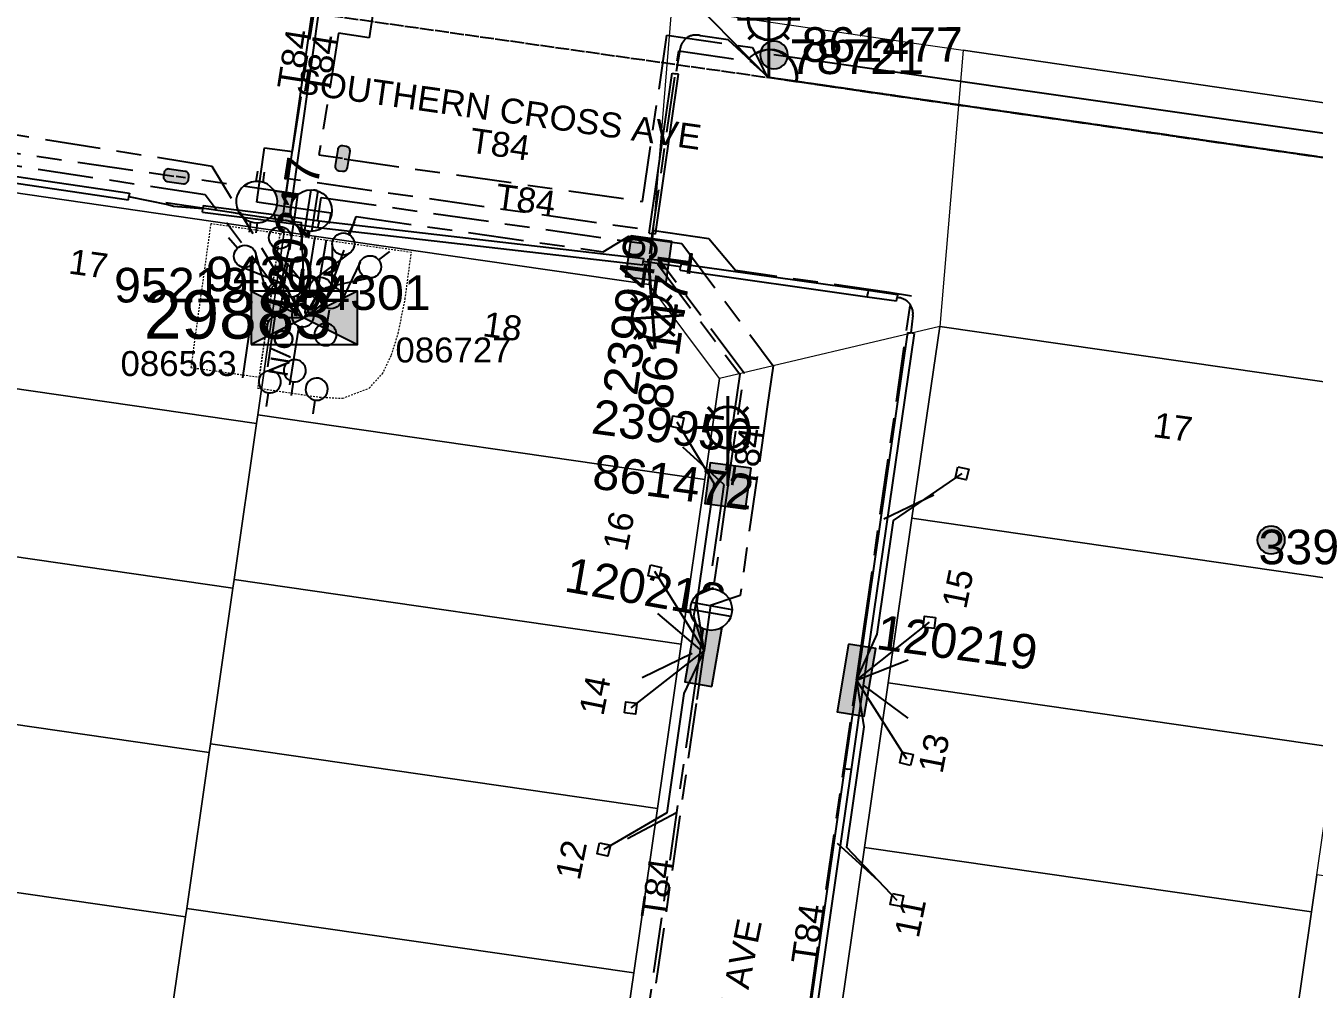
# Model space of a CAD drawing. Header units: metres. Extents: x 300545 to 301772, y 6244522 to 6246099.
# Drawn here: x 300727.7 to 300820.8, y 6244886.4 to 6244956 of the extents above; entities that cross this region are included whole.
import ezdxf
from ezdxf.enums import TextEntityAlignment as Align

# ---------------------------------------------------------------- set-up
doc = ezdxf.new("R2010")
doc.units = ezdxf.units.M
for name, pattern in [('Cable Exist OH', [1, 1, 0]), ('Cable Exist UG', [8.2, 4, -1.2, 1.8, -1.2]), ('HIDDEN', [0.375, 0.25, -0.125]), ('HIDDEN2', [0.1875, 0.125, -0.0625])]:
    doc.linetypes.add(name, pattern=pattern)
doc.layers.get('0').update_dxf_attribs({"color": 6})
for name, color, linetype, lineweight in [('Cadastre Land Parcels_SP_EXT', 9, 'Continuous', 5), ('Cadastre Other Property_SP_EXT', 9, 'HIDDEN', 5), ('Cadastre Roads_SP_EXT', 9, 'Continuous', 5)]:
    doc.layers.add(name, color=color, linetype=linetype, lineweight=lineweight)
for name, color, linetype in [('Duct_SP_EXT', 7, 'Continuous'), ('Equip_HV_EXT', 7, 'Continuous'), ('Equip_LV_EXT', 7, 'Continuous'), ('Equip_SP_SL_EXT', 7, 'Continuous'), ('Mains_HV_EXT', 7, 'Continuous'), ('Mains_LV_EXT', 7, 'Continuous'), ('Mains_LV_SL_EXT', 7, 'Continuous'), ('Mains_SL_EXT', 7, 'Continuous'), ('OH_Details_SP_MISC', 7, 'Continuous'), ('Services_SP_EXT', 7, 'Continuous'), ('Sub_SP_EXT', 7, 'Continuous'), ('SupportsOH_SP_TR_HV_LV_SL_EXT', 7, 'Continuous'), ('SupportsUG_SP_LV_EXT', 7, 'Continuous'), ('SupportsUG_SP_LV_SL_EXT', 7, 'Continuous'), ('Trench_SP_EXT', 7, 'Continuous')]:
    doc.layers.add(name, color=color, linetype=linetype)
doc.styles.add('COLUMN_LABEL', font='arial.ttf')
doc.styles.add('iecARIAL', font='arial.ttf', dxfattribs={"height": 2})
doc.styles.add('POLE_LABEL', font='arial.ttf')
doc.styles.get("Standard").update_dxf_attribs({"font": 'arial.ttf'})
doc.styles.add('SWITCH_LABEL', font='arial.ttf', dxfattribs={"height": 2.5})
doc.linetypes.add('Cable E UG', pattern='A,6,-0.5,["E",Standard,S=1.7,R=0,X=0.5,Y=-1],-2.9', length=9.4)

# ---------------------------------------------------------------- blocks, each defined once
blk = doc.blocks.new('SUB_PADMOUNT_EXT')
for points in [[(0, 0), (-3.84, 1.92), (-3.84, -1.92)], [(0, 0), (3.84, 1.92), (3.84, -1.92)]]:
    blk.add_hatch(color=256).paths.add_polyline_path(points)
for p, q in [((3.84, 1.92), (-3.84, -1.92)), ((-3.84, 1.92), (3.84, -1.92))]:
    blk.add_line(p, q)
blk.add_lwpolyline([(-3.84, -1.92), (3.84, -1.92), (3.84, 1.92), (-3.84, 1.92)], close=True)
for tag, height, flags, p in [('ASSET_NUM', 3.5, 8, (2, 2)), ('STREET_CODE', 0.2, 9, (1.5, 0)), ('OPERATING_VOLTAGE', 0.2, 9, (1.5, -0.6)), ('ORIENTATION', 0.2, 9, (1.5, -0.8)), ('OWNED_BY', 0.2, 9, (1.5, -1)), ('CONSTRUCTED_VOLTAGE', 0.2, 9, (1.5, -0.2)), ('NO_PHASES', 0.2, 9, (1.5, -0.4)), ('OPERATED_BY', 0.2, 9, (1.5, -1.2)), ('SECONDARY_VOLTAGE', 0.2, 9, (1.5, -1.6)), ('STATE', 0.2, 9, (1.5, -1.8)), ('MAINTAINED_BY', 0.2, 9, (1.5, -1.4)), ('SUBSTATION_TYPE', 0.2, 9, (1.5, -2.2)), ('USAGE', 0.2, 9, (1.5, -2.4)), ('PARENT', 0.2, 9, (1.5, -2)), ('LEGEND', 0.2, 9, (1.5, -2.6)), ('LOCATION', 0.2, 9, (1.5, -2.8)), ('Z', 0.2, 1, (1.5, -3.6)), ('STREETNAME', 0.2, 9, (1.5, -3)), ('SUBURB', 0.2, 9, (1.5, -3.2)), ('NOTES', 0.2, 9, (1.5, -3.4))]:
    blk.add_attdef(tag, text='', height=height, dxfattribs=dict(flags=flags)).set_placement(p, align=Align.MIDDLE_LEFT)
blk = doc.blocks.new('COLUMN_EXT')
blk.add_hatch(color=256).paths.add_polyline_path([(-1.485, 1.485), (-1.485, -1.485), (1.485, -1.485), (1.485, 1.485)])
blk.add_lwpolyline([(-1.485, -1.485), (1.485, -1.485), (1.485, 1.485), (-1.485, 1.485)], close=True)
for tag, height, style, flags, p in [('ASSET_NUM', 2.5, 'COLUMN_LABEL', 8, (2, 2)), ('STRUCTURE_PLANT_NUMBER', 0.2, 'POLE_LABEL', 9, (1.813, 0.031)), ('STREET_CODE', 0.2, 'COLUMN_LABEL', 9, (1.813, -0.2))]:
    blk.add_attdef(tag, text='', height=height, dxfattribs=dict(style=style, flags=flags)).set_placement(p, align=Align.MIDDLE_LEFT)
at = {"flags": 9}
for tag, p in [('OWNED_BY', (1.813, -0.6)), ('STATE', (1.813, -0.8)), ('COLUMN_TYPE', (1.813, -0.4)), ('USAGE', (1.813, -1)), ('STREETNAME', (1.813, -1.6)), ('SUBURB', (1.813, -1.8)), ('LEGEND', (1.813, -1.2)), ('LOCATION', (1.813, -1.4)), ('NOTES', (1.813, -2))]:
    blk.add_attdef(tag, text='', height=0.2, dxfattribs=at).set_placement(p, align=Align.MIDDLE_LEFT)
at = {"flags": 1}
blk.add_attdef('Z', (1.813, -2.351), '', height=0.2, dxfattribs=at)
blk = doc.blocks.new('PILLAR_EXT')
blk.add_hatch(color=256).paths.add_polyline_path([(-2.475, 0.99), (-2.475, -0.99), (2.475, -0.99), (2.475, 0.99)])
blk.add_lwpolyline([(-2.475, -0.99), (2.475, -0.99), (2.475, 0.99), (-2.475, 0.99)], close=True)
at = {"style": 'iecARIAL', "flags": 8}
blk.add_attdef('ASSET_NUM', (1.5, 3.5), '', height=2.5, dxfattribs=at)
for tag, p, flags in [('OWNED_BY', (0, -0.2), 9), ('STATE', (0, -0.4), 9), ('SUPPORT_TYPE', (0, -0.6), 9), ('USAGE', (0, -0.8), 9), ('LEGEND', (0, -1), 9), ('STREETNAME', (0, -1.8), 9), ('SUBURB', (0, -2), 1), ('LOCATION', (0, -1.2), 9), ('NOTES', (0, -1.4), 9), ('PARENT', (0, -1.6), 9)]:
    blk.add_attdef(tag, p, '', height=0.2, dxfattribs=dict(flags=flags))
blk = doc.blocks.new('SL_LANTERN_EXT')
at = {"lineweight": 40}
for p, q in [((-1.459, 5.676), (-1.061, 5.278)), ((0, 1.968), (0, 6.468)), ((1.458, 5.676), (1.06, 5.278)), ((-2.25, 4.218), (2.25, 4.218)), ((-1.459, 2.759), (-1.061, 3.157)), ((1.458, 2.759), (1.06, 3.157)), ((0, 0), (0, 2.721))]:
    blk.add_line(p, q, dxfattribs=at)
blk.add_circle((0, 4.218), 1.5, dxfattribs=at)
at = {"style": 'iecARIAL', "flags": 8}
blk.add_attdef('ASSET_NUM', (1.5, 1.5), '', height=2.5, dxfattribs=at)
for tag, p, height, flags in [('CONSTRUCTED_VOLTAGE', (0.981, -0.653), 0.2, 9), ('CONTROL_TYPE', (0.981, -0.853), 0.2, 9), ('LANTERN_PURPOSE', (0.981, -1.053), 0.2, 9), ('LNUMBER', (2.181, -3.253), 2.5, 8), ('OPERATING_VOLTAGE', (0.981, -1.653), 0.2, 9), ('ORIENTATION', (0.981, -1.853), 0.2, 9), ('OWNED_BY', (0.981, -2.053), 0.2, 9), ('LANTERN_TYPE', (0.981, -1.253), 0.2, 9), ('NO_PHASES', (0.981, -1.453), 0.2, 9), ('STATE', (0.981, -2.253), 0.2, 9), ('CEXIST', (0.981, -2.653), 0.2, 9), ('CNEW', (0.981, -2.853), 0.2, 9), ('USAGE', (0.981, -2.453), 0.2, 9), ('CNUMBER', (0.981, -3.053), 0.2, 9), ('CREMOVE', (0.981, -3.253), 0.2, 9), ('CREPLACE', (0.981, -3.453), 0.2, 9), ('LKINGHEIGHT', (0.981, -3.653), 0.2, 9), ('LBRACKET', (0.981, -3.853), 0.2, 9), ('LBRACKETVOCAB', (0.981, -4.053), 0.2, 9), ('LCATEGORY', (0.981, -4.253), 0.2, 9), ('LCHARGE1', (0.981, -4.453), 0.2, 9), ('LCHARGE1PERCENT', (0.981, -4.653), 0.2, 9), ('LCHARGE2', (0.981, -4.853), 0.2, 9), ('LCHARGE2PERCENT', (0.981, -5.053), 0.2, 9), ('LCHARGE3', (0.981, -5.253), 0.2, 9), ('LCHARGE3PERCENT', (0.981, -5.453), 0.2, 9), ('LEXIST', (0.981, -5.653), 0.2, 9), ('LLAMP', (0.981, -5.853), 0.2, 9), ('LLAMPVOCAB', (0.981, -6.053), 0.2, 9), ('LMAST', (0.981, -6.253), 0.2, 9), ('LMASTVOCAB', (0.981, -6.453), 0.2, 9), ('LNEW', (0.981, -6.653), 0.2, 9), ('LANTNUMBER', (0.981, -6.853), 0.2, 9), ('LOUTREACH', (0.981, -7.253), 0.2, 9), ('LOUTREACHVOCAB', (0.981, -7.453), 0.2, 9), ('LRATECODE', (0.981, -7.653), 0.2, 9), ('LREMOVE', (0.981, -7.853), 0.2, 9), ('LREPLACE', (0.981, -8.053), 0.2, 9), ('LTYPE', (0.981, -8.253), 0.2, 9), ('LTYPEVOCAB', (0.981, -8.453), 0.2, 9), ('STREETNAME', (0.981, -9.253), 0.2, 9), ('SUBURB', (0.981, -9.453), 0.2, 1), ('LEGEND', (0.981, -8.653), 0.2, 9), ('LOCATION', (0.981, -8.853), 0.2, 9), ('NOTES', (0.981, -9.053), 0.2, 9)]:
    blk.add_attdef(tag, p, '', height=height, dxfattribs=dict(flags=flags))
blk = doc.blocks.new('CCP_EXT')
at = {"flags": 9}
for tag, p in [('STATE', (0, -1.8)), ('USAGE', (0, -1.2)), ('LEGEND', (0, -1.4)), ('LIFE_SUPPORT', (0, -1.6)), ('NOTES', (0, -2))]:
    blk.add_attdef(tag, text='', height=0.2, dxfattribs=at).set_placement(p, align=Align.MIDDLE_LEFT)
blk.add_wipeout([(0, 0.566), (0.566, 0), (0, -0.566), (-0.566, 0)])
blk.add_lwpolyline([(-0.566, 0), (0, 0.566), (0.566, 0), (0, -0.566), (-0.566, 0)])
at = {"flags": 1}
blk.add_attdef('Z', (0, 0), '', height=0.2, dxfattribs=at)
at = {"flags": 9}
for tag, p in [('CCP_TYPE', (0, 0)), ('OPERATING_VOLTAGE', (0, -0.6)), ('ORIENTATION', (0, -0.8)), ('OWNED_BY', (0, -1)), ('CONSTRUCTED_VOLTAGE', (0, -0.2)), ('NO_PHASES', (0, -0.4))]:
    blk.add_attdef(tag, text='', height=0.2, dxfattribs=at).set_placement(p, align=Align.MIDDLE_LEFT)
blk = doc.blocks.new('POLE_EXT')
blk.add_hatch(color=256).paths.add_polyline_path([(-1, 0, 1), (1, 0, 1)])
blk.add_lwpolyline([(-1, 0, 1), (1, 0, 1)], format="xyb", close=True)
for tag, height, flags, p in [('pNumber', 2.5, 8, (-17.84, 2.067)), ('OWNED_BY', 0.2, 9, (1.355, -0.4)), ('SPECIAL_USE', 0.2, 9, (1.355, -0.8)), ('STATE', 0.2, 9, (1.355, -1)), ('PARENT', 0.2, 9, (1.355, -0.6)), ('cLV', 0.2, 9, (1.355, -1.4)), ('hDepth', 0.2, 9, (1.355, -1.6)), ('hDia', 0.2, 9, (1.355, -1.8)), ('USAGE', 0.2, 9, (1.355, -1.2)), ('cHV', 0.2, 9, (1.355, -2)), ('LBRACKET', 0.2, 9, (1.355, -2.2)), ('LExisting', 0.2, 9, (1.355, -2.4)), ('LANTNUMBER', 0.2, 9, (1.355, -2.6)), ('LOther', 0.2, 9, (1.355, -2.8)), ('cLinedev', 0.2, 9, (1.355, -3.4)), ('pExisting', 0.2, 9, (1.355, -3.8)), ('LRemove', 0.2, 9, (1.355, -3)), ('LEGEND', 0.2, 9, (1.355, -3.2)), ('LOCATION', 0.2, 9, (1.355, -3.6)), ('pFooting', 0.2, 9, (1.355, -4.4)), ('pNew', 0.2, 9, (1.355, -4.6)), ('PFNUMBER', 0.2, 9, (1.355, -4)), ('NEWPFNUMBER', 0.2, 9, (1.355, -4.2)), ('pRelocate', 0.2, 9, (1.355, -5)), ('pRemove', 0.2, 9, (1.355, -5.2)), ('pReplace', 0.2, 9, (1.355, -5.4)), ('pStay', 0.2, 9, (1.355, -5.6)), ('cspan', 0.2, 9, (1.355, -6)), ('STREETNAME', 0.2, 9, (1.355, -6.2)), ('SUBURB', 0.2, 9, (1.355, -6.4)), ('pType', 0.2, 9, (1.355, -5.8)), ('NOTES', 0.2, 9, (1.355, -6.6)), ('OPERATED_BY', 0.2, 9, (1.355, -7.014)), ('MAINTAINED_BY', 0.2, 9, (1.355, -6.814))]:
    blk.add_attdef(tag, text='', height=height, dxfattribs=dict(flags=flags)).set_placement(p, align=Align.MIDDLE_LEFT)
at = {"style": 'POLE_LABEL'}
for tag, height, flags, p in [('ASSET_NUM', 2.5, 8, (2, 2)), ('STRUCTURE_PLANT_NUMBER', 0.2, 9, (1.355, 0.028)), ('STREET_CODE', 0.2, 9, (1.355, -0.2))]:
    blk.add_attdef(tag, text='', height=height, dxfattribs=dict(at, flags=flags)).set_placement(p, align=Align.MIDDLE_LEFT)
at = {"flags": 1}
blk.add_attdef('Z', (1.355, -7.328), '', height=0.2, dxfattribs=at)
blk = doc.blocks.new('LV_STJ_EXT')
h = blk.add_hatch(color=256)
edge = h.paths.add_edge_path()
edge.add_ellipse((-0.586, 0.131), major_axis=(0.226, 0.226), ratio=1, start_angle=44.99996, end_angle=135)
edge.add_line((-0.906, 0.131), (-0.906, -0.131))
edge.add_ellipse((-0.586, -0.131), major_axis=(0.226, 0.226), ratio=1, start_angle=134.99996, end_angle=225)
edge.add_line((-0.586, -0.451), (0.586, -0.451))
edge.add_ellipse((0.586, -0.131), major_axis=(-0.226, 0.226), ratio=1, start_angle=134.99996, end_angle=225)
edge.add_line((0.906, -0.131), (0.906, 0.131))
edge.add_ellipse((0.586, 0.131), major_axis=(-0.226, 0.226), ratio=1, start_angle=224.99996, end_angle=315)
edge.add_line((0.586, 0.451), (-0.586, 0.451))
blk.add_lwpolyline([(-0.906, 0.131), (-0.906, -0.131, 0.414214), (-0.586, -0.451), (0.586, -0.451, 0.414214), (0.906, -0.131), (0.906, 0.131, 0.414214), (0.586, 0.451), (-0.586, 0.451, 0.414214)], format="xyb", close=True)
at = {"flags": 1}
blk.add_attdef('Z', (0, 0), '', height=0.2, dxfattribs=at)
at = {"flags": 9}
for tag, p in [('ORIENTATION', (0, 0)), ('USAGE', (0, -0.2)), ('LEGEND', (0, -0.4)), ('NOTES', (0, -0.6))]:
    blk.add_attdef(tag, text='', height=0.2, dxfattribs=at).set_placement(p, align=Align.MIDDLE_LEFT)
blk = doc.blocks.new('HV_STJ_EXT')
h = blk.add_hatch(color=256)
edge = h.paths.add_edge_path()
edge.add_ellipse((-0.586, 0.131), major_axis=(0.226, 0.226), ratio=1, start_angle=44.99996, end_angle=135)
edge.add_line((-0.906, 0.131), (-0.906, -0.131))
edge.add_ellipse((-0.586, -0.131), major_axis=(0.226, 0.226), ratio=1, start_angle=134.99996, end_angle=225)
edge.add_line((-0.586, -0.451), (0.586, -0.451))
edge.add_ellipse((0.586, -0.131), major_axis=(-0.226, 0.226), ratio=1, start_angle=134.99996, end_angle=225)
edge.add_line((0.906, -0.131), (0.906, 0.131))
edge.add_ellipse((0.586, 0.131), major_axis=(-0.226, 0.226), ratio=1, start_angle=224.99996, end_angle=315)
edge.add_line((0.586, 0.451), (-0.586, 0.451))
blk.add_lwpolyline([(-0.906, 0.131), (-0.906, -0.131, 0.414214), (-0.586, -0.451), (0.586, -0.451, 0.414214), (0.906, -0.131), (0.906, 0.131, 0.414214), (0.586, 0.451), (-0.586, 0.451, 0.414214)], format="xyb", close=True)
for tag, flags, p in [('ORIENTATION', 9, (1.5, 0)), ('Z', 1, (1.5, -0.8)), ('USAGE', 9, (1.5, -0.2)), ('LEGEND', 9, (1.5, -0.4)), ('NOTES', 9, (1.5, -0.6))]:
    blk.add_attdef(tag, text='', height=0.2, dxfattribs=dict(flags=flags)).set_placement(p, align=Align.MIDDLE_LEFT)
blk = doc.blocks.new('LV_UG_LINKS_CLOSED_EXT')
blk.add_wipeout([(-1.056, 1.057), (-1.18, 0.916), (-1.286, 0.761), (-1.371, 0.594), (-1.435, 0.417), (-1.476, 0.234), (-1.493, 0.047), (-1.487, -0.14), (-1.458, -0.326), (-1.406, -0.506), (-1.331, -0.678), (-1.236, -0.839), (-1.121, -0.988), (-0.988, -1.12), (-0.84, -1.235), (-0.679, -1.331), (-0.506, -1.406), (-0.326, -1.458), (-0.141, -1.487), (0.047, -1.493), (0.233, -1.476), (0.416, -1.435), (0.593, -1.371), (0.76, -1.286), (0.915, -1.181), (1.056, -1.057), (1.18, -0.916), (1.286, -0.761), (1.371, -0.594), (1.435, -0.417), (1.476, -0.234), (1.493, -0.047), (1.487, 0.14), (1.458, 0.326), (1.406, 0.506), (1.331, 0.678), (1.236, 0.839), (1.121, 0.988), (0.988, 1.12), (0.84, 1.235), (0.679, 1.331), (0.506, 1.406), (0.326, 1.458), (0.141, 1.487), (-0.047, 1.493), (-0.233, 1.476), (-0.416, 1.435), (-0.593, 1.371), (-0.76, 1.286), (-0.915, 1.181)])
for p, q in [((-0.25, -1.479), (-0.25, 1.479)), ((0.25, -1.479), (0.25, 1.479))]:
    blk.add_line(p, q)
blk.add_circle((0, 0), 1.5)
at = {"flags": 9}
for tag, p in [('ACTUAL_STATUS', (0, 0)), ('OPERATING_VOLTAGE', (0, -0.6)), ('ORIENTATION', (0, -0.8)), ('STATE', (0, -1)), ('CONSTRUCTED_VOLTAGE', (0, -0.2)), ('NO_PHASES', (0, -0.4)), ('SWITCH_TYPE', (0, -1.2)), ('USAGE', (0, -1.4)), ('NOTES', (0, -1.6))]:
    blk.add_attdef(tag, text='', height=0.2, dxfattribs=at).set_placement(p, align=Align.MIDDLE_LEFT)
at = {"flags": 1}
blk.add_attdef('Z', (0, 0), '', height=0.2, dxfattribs=at)
blk = doc.blocks.new('LV_UG_LINKS_OPEN_EXT')
blk.add_wipeout([(-0.249, 1.473), (-0.432, 1.43), (-0.608, 1.365), (-0.774, 1.278), (-0.928, 1.171), (-1.067, 1.045), (-1.19, 0.903), (-1.294, 0.747), (-1.377, 0.579), (-1.439, 0.402), (-1.478, 0.218), (-1.494, 0.031), (-1.486, -0.156), (-1.455, -0.341), (-1.4, -0.521), (-1.324, -0.692), (-1.227, -0.853), (-1.11, -1), (-0.976, -1.131), (-0.827, -1.244), (-0.664, -1.338), (-0.491, -1.411), (-0.311, -1.461), (-0.125, -1.489), (0.062, -1.493), (0.249, -1.473), (0.432, -1.43), (0.608, -1.365), (0.774, -1.278), (0.928, -1.171), (1.067, -1.045), (1.19, -0.903), (1.294, -0.747), (1.377, -0.579), (1.439, -0.402), (1.478, -0.218), (1.494, -0.031), (1.486, 0.156), (1.455, 0.341), (1.4, 0.521), (1.324, 0.692), (1.227, 0.853), (1.11, 1), (0.976, 1.131), (0.827, 1.244), (0.664, 1.338), (0.491, 1.411), (0.311, 1.461), (0.125, 1.489), (-0.062, 1.493)])
for p, q in [((-0.249, 1.473), (-0.249, 2.22)), ((0.249, 1.473), (0.249, 2.22)), ((-0.249, -1.473), (-0.249, -2.22)), ((0.249, -1.473), (0.249, -2.22))]:
    blk.add_line(p, q)
blk.add_lwpolyline([(0, -1.494, 1), (0, 1.494, 1)], format="xyb", close=True)
at = {"flags": 9}
for tag, p in [('ACTUAL_STATUS', (0, 0)), ('OPERATING_VOLTAGE', (0, -0.6)), ('ORIENTATION', (0, -0.8)), ('STATE', (0, -1)), ('CONSTRUCTED_VOLTAGE', (0, -0.2)), ('NO_PHASES', (0, -0.4)), ('SWITCH_TYPE', (0, -1.2)), ('USAGE', (0, -1.4)), ('NOTES', (0, -1.6))]:
    blk.add_attdef(tag, text='', height=0.2, dxfattribs=at).set_placement(p, align=Align.MIDDLE_LEFT)
at = {"flags": 1}
blk.add_attdef('Z', (0, 0), '', height=0.2, dxfattribs=at)
blk = doc.blocks.new('LV_UG_DFUSE_CLOSED_EXT')
for points in [[(1, 0), (0, 0)], [(5.04, 0.726), (2.156, -0.717)], [(5.049, -0.707), (2.156, 0.717)], [(6.2, 0.013), (7.2, 0.013)]]:
    blk.add_lwpolyline(points)
for centre in [(1.8, 0), (5.4, 0.011)]:
    blk.add_circle(centre, 0.8)
at = {"flags": 9}
for tag, p in [('ACTUAL_STATUS', (0, 0)), ('OPERATING_VOLTAGE', (0, -0.6)), ('ORIENTATION', (0, -0.8)), ('STATE', (0, -1)), ('CONSTRUCTED_VOLTAGE', (0, -0.2)), ('NO_PHASES', (0, -0.4)), ('SWITCH_TYPE', (0, -1.2)), ('USAGE', (0, -1.4)), ('NOTES', (0, -1.6))]:
    blk.add_attdef(tag, text='', height=0.2, dxfattribs=at).set_placement(p, align=Align.MIDDLE_LEFT)
at = {"flags": 1}
blk.add_attdef('Z', (0, 0), '', height=0.2, dxfattribs=at)
blk = doc.blocks.new('SWG_HOLEC_SU_EXT')
blk.add_line((1.8, -2), (5.8, -2))
for points in [[(1, 0), (0, 0)], [(6.6, 0), (7.6, 0)]]:
    blk.add_lwpolyline(points)
for points in [[(1.8, -0.8, 1), (1.8, 0.8, 1)], [(5.8, -0.8, 1), (5.8, 0.8, 1)]]:
    blk.add_lwpolyline(points, format="xyb", close=True)
at = {"style": 'SWITCH_LABEL', "flags": 8}
blk.add_attdef('ASSET_NUM', text='', height=2.5, rotation=179.95437, dxfattribs=at).set_placement((-2.4, 0), align=Align.MIDDLE_LEFT)
at = {"flags": 1}
blk.add_attdef('Z', (0, 0), '', height=0.2, dxfattribs=at)
at = {"flags": 9}
for tag, p in [('ACTUAL_STATUS', (0, -0.4)), ('OPERATING_VOLTAGE', (0, -1)), ('CONSTRUCTED_VOLTAGE', (0, -0.6)), ('NO_PHASES', (0, -0.8)), ('ORIENTATION', (0, -1.2)), ('OWNED_BY', (0, -1.4)), ('STATE', (0, -1.8)), ('PARENT', (0, -1.6)), ('SWITCH_TYPE', (0, -2)), ('STREETNAME', (0, -2.6)), ('SUBURB', (0, -2.8)), ('USAGE', (0, -2.2)), ('LOCATION', (0, -2.4)), ('NOTES', (0, -3))]:
    blk.add_attdef(tag, text='', height=0.2, dxfattribs=at).set_placement(p, align=Align.MIDDLE_LEFT)
at = {"style": 'SWITCH_LABEL', "flags": 9}
blk.add_attdef('STREET_CODE', text='', height=0.2, dxfattribs=at).set_placement((0, -0.2), align=Align.MIDDLE_LEFT)
blk = doc.blocks.new('SWG_HOLEC_SU_NO_EXT')
blk.add_line((1.8, -2), (5.8, -2))
for points in [[(1, 0), (0, 0)], [(6.6, 0), (7.6, 0)]]:
    blk.add_lwpolyline(points)
for points in [[(1.8, -0.8, 1), (1.8, 0.8, 1)], [(5.8, -0.8, 1), (5.8, 0.8, 1)]]:
    blk.add_lwpolyline(points, format="xyb", close=True)
at = {"insert": (5.311, -3.639), "char_height": 1.4, "width": 3.88632, "attachment_point": 1, "rotation": 180}
blk.add_mtext('{\\fArial|b0|i0|c0|p34;N/O}', dxfattribs=at)
at = {"style": 'SWITCH_LABEL', "flags": 8}
blk.add_attdef('ASSET_NUM', text='', height=2.5, rotation=179.95437, dxfattribs=at).set_placement((-2.4, 0), align=Align.MIDDLE_LEFT)
at = {"flags": 1}
blk.add_attdef('Z', (0, 0), '', height=0.2, dxfattribs=at)
at = {"flags": 9}
for tag, p in [('ACTUAL_STATUS', (0, -0.4)), ('OPERATING_VOLTAGE', (0, -1)), ('CONSTRUCTED_VOLTAGE', (0, -0.6)), ('NO_PHASES', (0, -0.8)), ('ORIENTATION', (0, -1.2)), ('OWNED_BY', (0, -1.4)), ('STATE', (0, -1.8)), ('PARENT', (0, -1.6)), ('SWITCH_TYPE', (0, -2)), ('STREETNAME', (0, -2.6)), ('SUBURB', (0, -2.8)), ('USAGE', (0, -2.2)), ('LOCATION', (0, -2.4)), ('NOTES', (0, -3))]:
    blk.add_attdef(tag, text='', height=0.2, dxfattribs=at).set_placement(p, align=Align.MIDDLE_LEFT)
at = {"style": 'SWITCH_LABEL', "flags": 9}
blk.add_attdef('STREET_CODE', text='', height=0.2, dxfattribs=at).set_placement((0, -0.2), align=Align.MIDDLE_LEFT)

msp = doc.modelspace()

# ---------------------------------------------------------------- linework, layer by layer
at = {"layer": 'Cadastre Land Parcels_SP_EXT', "linetype": 'Continuous'}
for points in [[(300849.187, 6245091.243), (300798.808, 6245098.575), (300796.255, 6245101.972), (300769.855, 6245105.814), (300749.22, 6244960.981), (300774.419, 6244957.311), (300784.712, 6244955.813), (300792.27, 6244954.711), (300795.477, 6244954.245), (300828.67, 6244949.41), (300849.187, 6245091.243)], [(300744.5, 6244927.906), (300746.411, 6244941.141), (300720.049, 6244944.949), (300713.253, 6244939.87), (300712.107, 6244931.95), (300744.41, 6244927.286), (300744.5, 6244927.906)], [(300777.856, 6244930.537), (300772.775, 6244937.333), (300746.411, 6244941.141), (300744.5, 6244927.906), (300776.803, 6244923.242), (300777.856, 6244930.537)], [(300826.071, 6244929.63), (300826.057, 6244929.645), (300793.77, 6244934.301), (300791.767, 6244920.442), (300824.07, 6244915.775), (300826.071, 6244929.63)], [(300742.785, 6244916.029), (300744.41, 6244927.286), (300712.107, 6244931.95), (300710.392, 6244920.072), (300742.695, 6244915.408), (300742.785, 6244916.029)], [(300776.803, 6244923.242), (300744.5, 6244927.906), (300744.41, 6244927.286), (300742.785, 6244916.029), (300775.088, 6244911.365), (300776.803, 6244923.242)], [(300875.596, 6244916.409), (300882.392, 6244921.491), (300848.294, 6244926.419), (300856.133, 6244917.565), (300853.661, 6244900.203), (300843.114, 6244891.566), (300821.028, 6244894.709), (300820.64, 6244892.021), (300818.925, 6244880.143), (300817.21, 6244868.265), (300815.495, 6244856.386), (300813.78, 6244844.509), (300812.065, 6244832.631), (300807.726, 6244802.57), (300806.296, 6244792.667), (300838.465, 6244788.018), (300841.852, 6244783.486), (300856.159, 6244781.837), (300875.596, 6244916.409)], [(300824.07, 6244915.775), (300791.767, 6244920.442), (300790.052, 6244908.563), (300822.355, 6244903.898), (300824.07, 6244915.775)], [(300741.07, 6244904.152), (300742.695, 6244915.408), (300710.392, 6244920.072), (300708.677, 6244908.194), (300740.98, 6244903.531), (300741.07, 6244904.152)], [(300775.088, 6244911.365), (300742.785, 6244916.029), (300742.695, 6244915.408), (300741.07, 6244904.152), (300773.373, 6244899.488), (300775.088, 6244911.365)], [(300821.028, 6244894.709), (300822.355, 6244903.898), (300790.052, 6244908.563), (300788.337, 6244896.684), (300820.64, 6244892.021), (300821.028, 6244894.709)], [(300739.356, 6244892.274), (300740.98, 6244903.531), (300708.677, 6244908.194), (300706.963, 6244896.316), (300739.266, 6244891.654), (300739.356, 6244892.274)], [(300773.373, 6244899.488), (300741.07, 6244904.152), (300740.98, 6244903.531), (300739.356, 6244892.274), (300771.659, 6244887.611), (300773.373, 6244899.488)], [(300737.641, 6244880.397), (300739.266, 6244891.654), (300706.963, 6244896.316), (300705.249, 6244884.438), (300737.551, 6244879.776), (300737.641, 6244880.397)], [(300820.64, 6244892.021), (300788.337, 6244896.684), (300786.622, 6244884.807), (300818.925, 6244880.143), (300820.64, 6244892.021)], [(300771.659, 6244887.611), (300739.356, 6244892.274), (300739.266, 6244891.654), (300737.641, 6244880.397), (300769.945, 6244875.735), (300771.659, 6244887.611)]]:
    msp.add_lwpolyline(points, close=True, dxfattribs=at)
at = {"layer": 'Cadastre Other Property_SP_EXT', "linetype": 'HIDDEN2'}
for points in [[(300741.094, 6244941.714), (300739.654, 6244931.335), (300744.598, 6244930.636), (300746.1, 6244940.991), (300741.094, 6244941.714)], [(300744.485, 6244929.849), (300748.973, 6244929.19), (300750.618, 6244929.108), (300752.55, 6244929.848), (300753.495, 6244930.875), (300754.153, 6244932.232), (300754.646, 6244933.794), (300755.139, 6244936.26), (300755.593, 6244939.641), (300746.094, 6244940.991), (300744.485, 6244929.849)]]:
    msp.add_lwpolyline(points, close=True, dxfattribs=at)
at = {"layer": 'Cadastre Roads_SP_EXT', "linetype": 'Continuous'}
msp.add_lwpolyline([(300774.419, 6244957.311), (300749.22, 6244960.981), (300727.446, 6244964.129), (300721.565, 6244964.979), (300720.252, 6244965.169), (300720.049, 6244944.949), (300746.411, 6244941.141), (300772.775, 6244937.333), (300774.419, 6244957.311)], close=True, dxfattribs=at)
at = {"layer": 'Duct_SP_EXT'}
for p, q in [((300772.769, 6244941.032), (300774.432, 6244952.576)), ((300773.244, 6244940.963), (300774.907, 6244952.507)), ((300774.432, 6244952.576), (300774.669, 6244952.541)), ((300774.907, 6244952.507), (300774.669, 6244952.541)), ((300719.075, 6244945.813), (300735.151, 6244943.446)), ((300719.145, 6244946.288), (300735.22, 6244943.921)), ((300735.22, 6244943.921), (300735.186, 6244943.683)), ((300735.151, 6244943.446), (300735.186, 6244943.683)), ((300740.559, 6244943.022), (300740.529, 6244942.784)), ((300740.498, 6244942.546), (300740.529, 6244942.784)), ((300772.769, 6244941.032), (300773.006, 6244940.998)), ((300773.244, 6244940.963), (300773.006, 6244940.998)), ((300772.364, 6244939.216), (300772.336, 6244938.978)), ((300772.309, 6244938.739), (300772.336, 6244938.978)), ((300775.014, 6244938.355), (300775.048, 6244938.592)), ((300775.014, 6244938.355), (300788.533, 6244936.442)), ((300775.081, 6244938.83), (300775.048, 6244938.592)), ((300775.081, 6244938.83), (300788.6, 6244936.917)), ((300788.533, 6244936.442), (300788.567, 6244936.679)), ((300788.533, 6244936.442), (300790.652, 6244936.14)), ((300788.6, 6244936.917), (300788.567, 6244936.679)), ((300788.6, 6244936.917), (300790.72, 6244936.616)), ((300790.652, 6244936.14), (300790.686, 6244936.378)), ((300790.72, 6244936.616), (300790.686, 6244936.378)), ((300791.443, 6244933.867), (300787.847, 6244908.965)), ((300791.443, 6244933.867), (300791.681, 6244933.832)), ((300791.918, 6244933.798), (300791.681, 6244933.832)), ((300787.847, 6244908.965), (300786.894, 6244902.366)), ((300788.322, 6244908.897), (300787.369, 6244902.298)), ((300787.847, 6244908.965), (300788.084, 6244908.931)), ((300787.847, 6244908.965), (300788.084, 6244908.931)), ((300788.322, 6244908.897), (300788.084, 6244908.931)), ((300788.322, 6244908.897), (300788.084, 6244908.931)), ((300786.894, 6244902.366), (300781.006, 6244861.601)), ((300787.369, 6244902.298), (300781.481, 6244861.533)), ((300786.894, 6244902.366), (300786.894, 6244902.366)), ((300786.894, 6244902.366), (300787.131, 6244902.332)), ((300786.894, 6244902.366), (300787.131, 6244902.332)), ((300787.369, 6244902.298), (300787.131, 6244902.332)), ((300787.369, 6244902.298), (300787.131, 6244902.332)), ((300787.369, 6244902.298), (300787.369, 6244902.298))]:
    msp.add_line(p, q, dxfattribs=at)
at = {"layer": 'Mains_HV_EXT', "linetype": 'Cable Exist UG'}
msp.add_lwpolyline([(300544.635, 6245023.908), (300545.469, 6245025.684), (300559.661, 6245023.706), (300559.661, 6245023.706), (300555.423, 6244993.946), (300562.1, 6244985.154), (300562.1, 6244985.154), (300589.23, 6244981.228), (300598.674, 6244979.863), (300598.674, 6244979.863), (300615.593, 6244977.418), (300679.753, 6244968.033), (300679.753, 6244968.033), (300692.87, 6244966.097), (300690.92, 6244952.043), (300738.6, 6244945.134)], dxfattribs=at)
at = {"layer": 'Mains_HV_EXT', "linetype": 'Continuous'}
msp.add_lwpolyline([(300783.401, 6244952.014, 0.746087), (300779.897, 6244953.571)], format="xyb", dxfattribs=at)
at = {"layer": 'Mains_HV_EXT', "linetype": 'Cable Exist OH'}
msp.add_lwpolyline([(300934.219, 6244930.223), (300781.436, 6244952.272)], dxfattribs=at)
at = {"layer": 'Mains_LV_EXT', "linetype": 'Cable Exist OH'}
for points in [[(300690.864, 6244965.085), (300781.418, 6244952.272)], [(300781.471, 6244952.264), (300847.358, 6244942.761)]]:
    msp.add_lwpolyline(points, dxfattribs=at)
at = {"layer": 'Mains_LV_EXT', "linetype": 'Cable Exist UG'}
for points in [[(300748.889, 6244959.054), (300753.028, 6244958.396), (300752.543, 6244955.149), (300750.329, 6244955.465), (300748.916, 6244946.694), (300750.624, 6244946.441)], [(300750.73, 6244946.399), (300772.292, 6244943.331), (300772.292, 6244943.331), (300774.063, 6244955.342), (300780.235, 6244954.443), (300781.309, 6244952.29)], [(300780.885, 6244861.181), (300787.757, 6244908.755)]]:
    msp.add_lwpolyline(points, dxfattribs=at)
at = {"layer": 'Mains_LV_EXT', "linetype": 'Continuous'}
msp.add_lwpolyline([(300783.48, 6244952.014, 0.644323), (300780.494, 6244953.981)], format="xyb", dxfattribs=at)
at = {"layer": 'Mains_SL_EXT', "linetype": 'Cable Exist OH'}
for points in [[(300690.864, 6244965.085), (300781.418, 6244952.272)], [(300847.358, 6244942.761), (300781.418, 6244952.272)]]:
    msp.add_lwpolyline(points, dxfattribs=at)
at = {"layer": 'Services_SP_EXT'}
msp.add_lwpolyline([(300781.409, 6244952.257), (300756.219, 6244977.895)], dxfattribs=at)
at = {"layer": 'Trench_SP_EXT', "linetype": 'Cable Exist UG'}
for points in [[(300781.418, 6244952.272), (300778.478, 6244955.002), (300778.478, 6244955.002), (300776.484, 6244955.293), (300776.484, 6244955.293, 0.448813), (300775.023, 6244954.391), (300775.023, 6244954.391), (300774.728, 6244952.707)], [(300747.6, 6244939.802), (300747.663, 6244940.54), (300747.663, 6244940.54, 0.415909), (300746.477, 6244941.951)], [(300747.67, 6244940.59, -0.393769), (300748.791, 6244941.719)], [(300790.686, 6244936.378, -0.448388), (300791.835, 6244935.093), (300791.835, 6244935.093), (300791.681, 6244933.832)]]:
    msp.add_lwpolyline(points, format="xyb", dxfattribs=at)
for points in [[(300735.142, 6244943.69), (300738.002, 6244943.111), (300738.407, 6244942.974), (300740.494, 6244942.824)], [(300773.006, 6244940.998), (300772.804, 6244939.53)], [(300775.048, 6244938.592), (300772.336, 6244938.978)], [(300778.177, 6244922.886), (300774.952, 6244925.822)], [(300778.177, 6244922.886), (300777.901, 6244920.981), (300777.901, 6244920.981), (300776.457, 6244910.981)], [(300772.275, 6244908.957), (300776.457, 6244910.981), (300773.413, 6244913.574)], [(300791.483, 6244906.012), (300787.757, 6244908.755), (300792.018, 6244910.429)]]:
    msp.add_lwpolyline(points, dxfattribs=at)

# ---------------------------------------------------------------- block references
at = {"layer": 'Equip_HV_EXT', "rotation": 351.647171951978}
msp.add_blockref('HV_STJ_EXT', (300738.6, 6244945.134), dxfattribs=at)
at = {"layer": 'Equip_HV_EXT'}
ref = msp.add_blockref('SWG_HOLEC_SU_EXT', (300748.005, 6244936.838), dxfattribs=dict(at, rotation=261.6833650980574))
ref.add_attrib('ASSET_NUM', '94303', dxfattribs={"layer": '0', "height": 2.5, "style": 'SWITCH_LABEL'}).set_placement((300745.606, 6244938.088), align=Align.MIDDLE_CENTER)
ref = msp.add_blockref('SWG_HOLEC_SU_EXT', (300746.219, 6244936.03), dxfattribs=dict(at, rotation=261.4967459614585))
ref.add_attrib('ASSET_NUM', '95219', dxfattribs={"layer": '0', "height": 2.5, "style": 'SWITCH_LABEL'}).set_placement((300743.82, 6244937.28), align=Align.MIDDLE_RIGHT)
ref = msp.add_blockref('SWG_HOLEC_SU_NO_EXT', (300749.68, 6244935.488), dxfattribs=dict(at, rotation=260.7682336027278))
ref.add_attrib('ASSET_NUM', '94301', dxfattribs={"layer": '0', "height": 2.5, "style": 'SWITCH_LABEL'}).set_placement((300747.281, 6244936.738), align=Align.MIDDLE_LEFT)
at = {"layer": 'Equip_LV_EXT'}
for name, p, rotation in [('LV_STJ_EXT', (300750.624, 6244946.42), 80.95902096505633), ('LV_UG_DFUSE_CLOSED_EXT', (300748.362, 6244935.271), 37.97490101630872)]:
    msp.add_blockref(name, p, dxfattribs=dict(at, rotation=rotation))
at = {"layer": 'Equip_SP_SL_EXT'}
ref = msp.add_blockref('SL_LANTERN_EXT', (300781.418, 6244952.272), dxfattribs=at)
ref.add_attrib('ASSET_NUM', '78721', dxfattribs={"layer": '0', "height": 2.5, "rotation": 359.98819, "style": 'iecARIAL'}).set_placement((300782.918, 6244953.772), align=Align.MIDDLE_LEFT)
ref = msp.add_blockref('SL_LANTERN_EXT', (300772.736, 6244939.168), dxfattribs=dict(at, rotation=184.123308980293))
ref.add_attrib('ASSET_NUM', '239949', dxfattribs={"layer": '0', "height": 2.5, "rotation": 82.1123, "style": 'iecARIAL'}).set_placement((300774.236, 6244940.668), align=Align.BOTTOM_RIGHT)
ref = msp.add_blockref('SL_LANTERN_EXT', (300778.465, 6244922.787), dxfattribs=at)
ref.add_attrib('ASSET_NUM', '239950', dxfattribs={"layer": '0', "height": 2.5, "rotation": 352.29521, "style": 'iecARIAL'}).set_placement((300779.965, 6244924.287), align=Align.BOTTOM_RIGHT)
at = {"layer": 'Sub_SP_EXT'}
ref = msp.add_blockref('SUB_PADMOUNT_EXT', (300747.853, 6244934.915), dxfattribs=at)
ref.add_attrib('ASSET_NUM', '29883', dxfattribs={"layer": '0', "height": 3.5}).set_placement((300749.853, 6244935.165), align=Align.MIDDLE_RIGHT)
at = {"layer": 'SupportsOH_SP_TR_HV_LV_SL_EXT'}
ref = msp.add_blockref('POLE_EXT', (300781.791, 6244953.904), dxfattribs=at)
ref.add_attrib('ASSET_NUM', '861477', dxfattribs={"layer": '0', "height": 2.5, "rotation": 0.02754, "style": 'POLE_LABEL'}).set_placement((300783.791, 6244954.654), align=Align.MIDDLE_LEFT)
ref = msp.add_blockref('POLE_EXT', (300817.722, 6244918.874), dxfattribs=at)
ref.add_attrib('ASSET_NUM', '339', dxfattribs={"layer": '0', "height": 2.5, "style": 'POLE_LABEL'}).set_placement((300819.722, 6244919.624), align=Align.TOP_CENTER)
at = {"layer": 'SupportsUG_SP_LV_EXT'}
ref = msp.add_blockref('PILLAR_EXT', (300746.384, 6244942.971), dxfattribs=dict(at, rotation=171.0756824167694))
ref.add_attrib('ASSET_NUM', '120217', dxfattribs={"layer": '0', "height": 2.5, "rotation": 81.07568, "style": 'iecARIAL'}).set_placement((300747.884, 6244946.471), align=Align.MIDDLE_RIGHT)
ref = msp.add_blockref('PILLAR_EXT', (300776.748, 6244910.897), dxfattribs=dict(at, rotation=80.0266003227721))
ref.add_attrib('ASSET_NUM', '120218', dxfattribs={"layer": '0', "height": 2.5, "rotation": 350.0266, "style": 'iecARIAL'}).set_placement((300778.248, 6244914.397), align=Align.MIDDLE_RIGHT)
ref = msp.add_blockref('PILLAR_EXT', (300787.757, 6244908.755), dxfattribs=dict(at, rotation=260.4576422112884))
ref.add_attrib('ASSET_NUM', '120219', dxfattribs={"layer": '0', "height": 2.5, "rotation": 352.39778, "style": 'iecARIAL'}).set_placement((300789.257, 6244912.255), align=Align.MIDDLE_LEFT)
at = {"layer": 'SupportsUG_SP_LV_SL_EXT'}
ref = msp.add_blockref('COLUMN_EXT', (300772.736, 6244939.168), dxfattribs=dict(at, rotation=82.1123038077188))
ref.add_attrib('ASSET_NUM', '861471', dxfattribs={"layer": '0', "height": 2.5, "rotation": 82.1123, "style": 'COLUMN_LABEL'}).set_placement((300774.736, 6244939.918), align=Align.MIDDLE_RIGHT)
ref = msp.add_blockref('COLUMN_EXT', (300778.465, 6244922.787), dxfattribs=dict(at, rotation=172.295210934989))
ref.add_attrib('ASSET_NUM', '861472', dxfattribs={"layer": '0', "height": 2.5, "rotation": 352.29521, "style": 'COLUMN_LABEL'}).set_placement((300780.465, 6244923.537), align=Align.TOP_RIGHT)

# ---------------------------------------------------------------- texts
at = {"layer": 'Cadastre Land Parcels_SP_EXT'}
for s, rotation, p in [('17', 352.23483, (300730.755, 6244938.126)), ('18', 351.97931, (300760.675, 6244933.608)), ('17', 352.26954, (300809.117, 6244926.327)), ('16', 78.53782, (300771.175, 6244917.987)), ('15', 78.63976, (300795.679, 6244913.818)), ('14', 78.84178, (300769.461, 6244906.111)), ('13', 79.14359, (300793.964, 6244901.94)), ('12', 78.53782, (300767.747, 6244894.233)), ('11', 78.63976, (300792.249, 6244890.062))]:
    msp.add_text(s, height=1.8, rotation=rotation, dxfattribs=at).set_placement(p)
at = {"layer": 'Cadastre Other Property_SP_EXT'}
for s, p in [('086727', (300754.441, 6244931.698)), ('086563', (300734.577, 6244930.72))]:
    msp.add_text(s, height=1.8, dxfattribs=at).set_placement(p)
at = {"layer": 'Cadastre Roads_SP_EXT'}
for s, rotation, p in [('SOUTHERN CROSS AVE', 351.97931, (300747.208, 6244951.156)), ('REARDON AVE', 78.69007, (300777.346, 6244873.345))]:
    msp.add_text(s, height=1.8, rotation=rotation, dxfattribs=at).set_placement(p)
at = {"layer": 'Mains_LV_EXT'}
for rotation, p in [(81.1496, (300747.669, 6244951.319)), (80.85064, (300749.6, 6244950.941)), (351.89981, (300759.723, 6244946.872)), (352.23624, (300761.585, 6244942.844)), (81.78212, (300780.451, 6244922.541)), (81.78212, (300773.938, 6244891.439)), (81.78083, (300784.812, 6244888.17))]:
    msp.add_text('T84', height=1.8, rotation=rotation, dxfattribs=at).set_placement(p)

# ---------------------------------------------------------------- next in the draw order: block references
at = {"layer": 'Equip_LV_EXT', "rotation": 171.0756824167694}
msp.add_blockref('LV_UG_LINKS_CLOSED_EXT', (300748.349, 6244942.662), dxfattribs=at)
at = {"layer": 'Services_SP_EXT'}
for p, rotation in [((300774.809, 6244927.377), 123.6900675537289), ((300795.39, 6244923.688), 302.5667647564165), ((300773.182, 6244916.601), 302.0266002704218), ((300793.023, 6244912.94), 218.4576424616324), ((300771.45, 6244906.752), 38.02660046157556), ((300791.365, 6244903.078), 122.4576421453074), ((300769.494, 6244896.528), 302.592581439894), ((300790.674, 6244892.877), 303.4325600292339)]:
    msp.add_blockref('CCP_EXT', p, dxfattribs=dict(at, rotation=rotation))

# ---------------------------------------------------------------- next in the draw order: linework, layer by layer
at = {"layer": 'Cadastre Roads_SP_EXT', "linetype": 'Continuous'}
for points in [[(300939.288, 6244933.444), (300908.335, 6244937.909), (300828.67, 6244949.41), (300795.477, 6244954.245), (300793.77, 6244934.301), (300826.057, 6244929.645), (300826.071, 6244929.63), (300848.294, 6244926.419), (300936.804, 6244913.625), (300939.288, 6244933.444)], [(300779.761, 6244837.297), (300781.476, 6244849.173), (300783.192, 6244861.051), (300784.907, 6244872.929), (300786.622, 6244884.807), (300788.338, 6244896.684), (300790.052, 6244908.563), (300791.767, 6244920.442), (300793.77, 6244934.301), (300777.856, 6244930.537), (300776.803, 6244923.242), (300775.088, 6244911.365), (300773.373, 6244899.488), (300771.659, 6244887.611), (300769.945, 6244875.735), (300768.23, 6244863.855), (300766.515, 6244851.976), (300764.799, 6244840.098), (300761.225, 6244815.35), (300776.276, 6244813.176), (300779.761, 6244837.297)]]:
    msp.add_lwpolyline(points, close=True, dxfattribs=at)
at = {"layer": 'Duct_SP_EXT'}
for p, q in [((300746.834, 6244942.404), (300749.358, 6244960.124)), ((300748.922, 6244941.917), (300748.888, 6244941.679)), ((300748.918, 6244941.917), (300748.888, 6244941.679)), ((300748.922, 6244941.917), (300748.918, 6244941.917)), ((300748.918, 6244941.917), (300772.364, 6244939.216)), ((300748.854, 6244941.441), (300748.888, 6244941.679)), ((300748.854, 6244941.441), (300748.857, 6244941.441)), ((300748.857, 6244941.441), (300748.888, 6244941.679)), ((300748.857, 6244941.441), (300772.309, 6244938.739)), ((300791.918, 6244933.798), (300788.322, 6244908.897))]:
    msp.add_line(p, q, dxfattribs=at)
at = {"layer": 'Mains_HV_EXT', "linetype": 'Cable Exist UG'}
msp.add_lwpolyline([(300747.918, 6244935.237), (300748.005, 6244936.838), (300749.083, 6244943.615), (300749.083, 6244943.615), (300772.893, 6244940.212), (300774.91, 6244954.208), (300774.91, 6244954.208), (300780.091, 6244953.453), (300781.418, 6244952.272)], dxfattribs=at)
at = {"layer": 'Mains_LV_EXT', "linetype": 'Cable Exist UG'}
msp.add_lwpolyline([(300769.892, 6244863.423), (300772.226, 6244865.591), (300773.77, 6244876.286), (300772.108, 6244878.769), (300772.108, 6244878.769), (300776.238, 6244907.364), (300776.748, 6244910.897)], dxfattribs=at)
at = {"layer": 'Mains_LV_SL_EXT', "linetype": 'Cable Exist UG'}
msp.add_lwpolyline([(300778.465, 6244922.787), (300779.64, 6244930.92), (300773.542, 6244939.05), (300772.736, 6244939.168)], dxfattribs=at)
at = {"layer": 'OH_Details_SP_MISC', "color": 7, "linetype": 'Continuous', "flags": 128}
msp.add_lwpolyline([(300999.802, 6244922.754), (300781.791, 6244953.904)], dxfattribs=at)
at = {"layer": 'Services_SP_EXT'}
for points in [[(300787.757, 6244908.755), (300789.245, 6244912.073), (300789.245, 6244912.073), (300790.431, 6244920.282), (300795.39, 6244923.688)], [(300787.757, 6244908.755), (300793.023, 6244912.94)], [(300776.748, 6244910.897), (300775.288, 6244907.784), (300775.288, 6244907.784), (300774.046, 6244899.179), (300769.494, 6244896.528)], [(300776.748, 6244910.897), (300771.45, 6244906.752)], [(300787.757, 6244908.755), (300788.278, 6244905.374), (300788.278, 6244905.374), (300787.025, 6244896.703), (300790.674, 6244892.877)], [(300787.757, 6244908.755), (300791.365, 6244903.078)]]:
    msp.add_lwpolyline(points, dxfattribs=at)
at = {"layer": 'Trench_SP_EXT', "linetype": 'Cable Exist UG'}
for points in [[(300773.369, 6244938.814), (300779.325, 6244930.84), (300778.177, 6244922.886)], [(300789.741, 6244920.401), (300794.294, 6244922.61)], [(300776.457, 6244910.981), (300776.002, 6244907.831), (300776.002, 6244907.831), (300771.318, 6244875.393)], [(300774.754, 6244899.185), (300770.468, 6244896.91)], [(300786.357, 6244896.973), (300789.743, 6244893.898)]]:
    msp.add_lwpolyline(points, dxfattribs=at)

# ---------------------------------------------------------------- next in the draw order: block references
at = {"layer": 'Equip_LV_EXT'}
for name, p, rotation in [('LV_UG_LINKS_OPEN_EXT', (300744.421, 6244943.28), 351.8451563948572), ('LV_UG_DFUSE_CLOSED_EXT', (300748.209, 6244935.45), 62.67523316339134)]:
    msp.add_blockref(name, p, dxfattribs=dict(at, rotation=rotation))

# ---------------------------------------------------------------- next in the draw order: linework, layer by layer
at = {"layer": 'Duct_SP_EXT'}
for p, q in [((300746.359, 6244942.471), (300748.883, 6244960.191)), ((300740.559, 6244943.022), (300746.278, 6244942.292)), ((300740.498, 6244942.546), (300746.217, 6244941.816)), ((300746.214, 6244941.817), (300746.248, 6244942.054)), ((300746.217, 6244941.816), (300746.248, 6244942.054)), ((300746.281, 6244942.292), (300746.248, 6244942.054)), ((300746.278, 6244942.292), (300746.248, 6244942.054)), ((300746.281, 6244942.292), (300748.922, 6244941.917)), ((300746.359, 6244942.471), (300746.597, 6244942.437)), ((300746.834, 6244942.404), (300746.597, 6244942.437)), ((300746.214, 6244941.817), (300748.854, 6244941.441))]:
    msp.add_line(p, q, dxfattribs=at)
at = {"layer": 'Mains_HV_EXT', "linetype": 'Cable Exist UG'}
msp.add_lwpolyline([(300747.853, 6244934.915), (300746.041, 6244934.909), (300746.82, 6244939.828), (300747.388, 6244943.841), (300747.388, 6244943.841), (300738.6, 6244945.134)], dxfattribs=at)
at = {"layer": 'Mains_HV_EXT', "linetype": 'Cable E UG'}
for points in [[(300743.298, 6244942.411), (300742.591, 6244942.526), (300742.591, 6244942.526), (300737.842, 6244943.212)], [(300747.846, 6244936.845), (300747.645, 6244941.782), (300747.645, 6244941.782), (300746.235, 6244941.982), (300746.235, 6244941.982), (300743.298, 6244942.411)]]:
    msp.add_lwpolyline(points, dxfattribs=at)
at = {"layer": 'Mains_LV_EXT', "linetype": 'Cable Exist UG'}
for points in [[(300746.384, 6244942.971), (300744.421, 6244943.28), (300744.97, 6244947.186), (300747.007, 6244946.921), (300748.889, 6244959.054)], [(300747.798, 6244934.836), (300746.869, 6244936.542), (300741.193, 6244945.859), (300725.64, 6244948.336), (300723.722, 6244951.041), (300717.818, 6244951.913), (300713.267, 6244947.89), (300713.267, 6244947.89), (300696.951, 6244950.28), (300697.155, 6244950.343), (300697.155, 6244950.343), (300702.575, 6244943.019), (300701.935, 6244939.145), (300703.57, 6244937.203), (300703.57, 6244937.203), (300701.289, 6244921.324), (300700.099, 6244913.152), (300695.856, 6244909.995)], [(300747.803, 6244934.809), (300746.453, 6244936.203), (300740.692, 6244943.799), (300724.006, 6244946.344), (300722.418, 6244948.912), (300719.054, 6244949.52), (300716.35, 6244947.333), (300716.35, 6244947.333), (300709.585, 6244942.289), (300708.15, 6244932.445), (300706.633, 6244922.126), (300708.384, 6244919.87)], [(300747.853, 6244934.915), (300748.778, 6244936.606), (300749.789, 6244942.472), (300746.384, 6244942.971)]]:
    msp.add_lwpolyline(points, dxfattribs=at)

# ---------------------------------------------------------------- next in the draw order: block references
at = {"layer": 'Equip_LV_EXT'}
for name, p, rotation in [('LV_UG_DFUSE_CLOSED_EXT', (300747.337, 6244935.457), 103.134022232779), ('LV_UG_DFUSE_CLOSED_EXT', (300747.152, 6244935.329), 131.5601301809652), ('LV_UG_LINKS_CLOSED_EXT', (300777.267, 6244913.852), 80.0266003227721)]:
    msp.add_blockref(name, p, dxfattribs=dict(at, rotation=rotation))

# ---------------------------------------------------------------- next in the draw order: linework, layer by layer
at = {"layer": 'Mains_LV_EXT', "linetype": 'Cable Exist UG'}
for points in [[(300787.757, 6244908.755), (300788.316, 6244912.632), (300788.316, 6244912.632), (300791.732, 6244936.495), (300790.108, 6244936.755), (300790.108, 6244936.755), (300779.023, 6244938.331), (300777.088, 6244940.626), (300777.088, 6244940.626), (300746.657, 6244944.963), (300746.384, 6244942.971)], [(300747.853, 6244934.915), (300749.363, 6244936.046), (300751.609, 6244942.232), (300751.609, 6244942.232), (300769.447, 6244939.692), (300771.309, 6244940.825), (300775.132, 6244940.292), (300775.132, 6244940.292), (300781.738, 6244931.454), (300781.309, 6244928.483), (300780.585, 6244923.472), (300780.585, 6244923.472), (300779.343, 6244914.875), (300777.216, 6244914.138), (300777.216, 6244914.138), (300777.073, 6244913.146), (300776.748, 6244910.897)]]:
    msp.add_lwpolyline(points, dxfattribs=at)
at = {"layer": 'Mains_LV_SL_EXT', "linetype": 'Cable Exist UG'}
msp.add_lwpolyline([(300778.465, 6244922.787), (300777.413, 6244915.417), (300776.242, 6244914.9), (300775.972, 6244913.369), (300776.748, 6244910.897)], dxfattribs=at)
at = {"layer": 'Services_SP_EXT'}
for points in [[(300776.748, 6244910.897), (300776.222, 6244914.25), (300776.222, 6244914.25), (300777.478, 6244922.945), (300774.809, 6244927.377)], [(300776.748, 6244910.897), (300773.182, 6244916.601)]]:
    msp.add_lwpolyline(points, dxfattribs=at)

doc.saveas('drawing.dxf')
